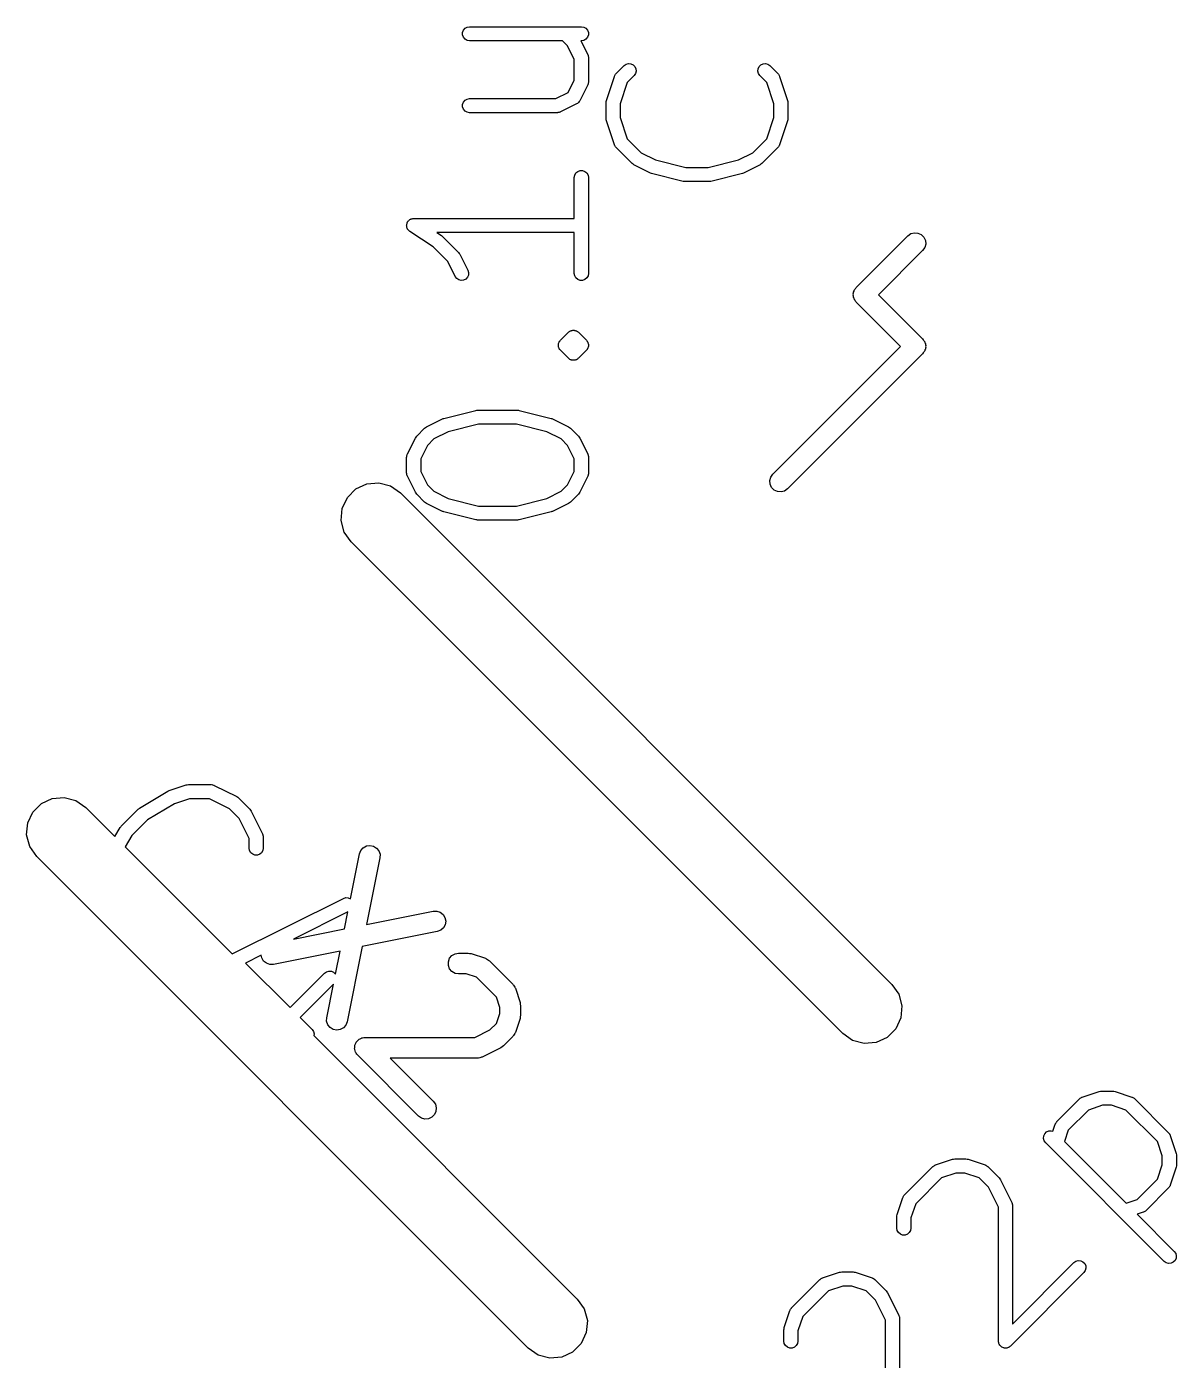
# Model space of a CAD drawing. Extents: x 0 to 76, y -93 to 10.
# Drawn here: x 12.85 to 21.12, y -79.16 to -69.57 of the extents above; entities that cross this region are included whole.
import ezdxf

# ---------------------------------------------------------------- set-up
doc = ezdxf.new("R2010")
doc.units = 0
doc.header["$MEASUREMENT"] = 0
doc.layers.add('BLACK', color=7, linetype='CONTINUOUS')

msp = doc.modelspace()

# ---------------------------------------------------------------- linework, layer by layer
at = {"layer": 'Black'}
for p, q in [((15.9882, -69.6142), (15.9942, -69.5976)), ((15.9882, -69.6319), (15.9882, -69.6142)), ((15.9942, -69.6484), (15.9882, -69.6319)), ((15.9942, -69.5976), (16.0056, -69.5841)), ((16.0056, -69.5841), (16.0208, -69.5753)), ((16.0208, -69.5753), (16.0382, -69.5722)), ((16.0382, -69.5722), (16.8425, -69.5722)), ((16.8425, -69.5722), (16.8599, -69.5753)), ((16.8599, -69.5753), (16.8752, -69.5841)), ((16.8752, -69.5841), (16.8865, -69.5976)), ((16.8865, -69.5976), (16.8926, -69.6142)), ((16.8926, -69.6319), (16.8865, -69.6484)), ((16.8926, -69.6142), (16.8926, -69.6319)), ((16.0056, -69.662), (15.9942, -69.6484)), ((16.0208, -69.6708), (16.0056, -69.662)), ((16.0382, -69.6738), (16.0208, -69.6708)), ((16.7066, -69.6738), (16.0382, -69.6738)), ((16.7433, -69.7106), (16.7066, -69.6738)), ((16.7917, -69.8074), (16.7433, -69.7106)), ((16.8425, -69.6738), (16.8386, -69.6738)), ((16.8386, -69.6738), (16.888, -69.7727)), ((16.8599, -69.6708), (16.8425, -69.6738)), ((16.8752, -69.662), (16.8599, -69.6708)), ((16.8865, -69.6484), (16.8752, -69.662)), ((16.7917, -69.9558), (16.7917, -69.8074)), ((16.888, -69.7727), (16.8888, -69.7755)), ((16.8888, -69.7755), (16.8903, -69.778)), ((16.8903, -69.778), (16.8913, -69.7839)), ((16.8913, -69.7839), (16.893, -69.7896)), ((16.893, -69.7896), (16.8928, -69.7925)), ((16.8928, -69.7925), (16.8933, -69.7954)), ((16.8933, -69.7954), (16.8933, -69.9678)), ((17.0825, -69.9243), (17.0859, -69.9194)), ((17.0859, -69.9194), (17.0887, -69.9142)), ((17.0887, -69.9142), (17.0909, -69.9122)), ((17.0909, -69.9122), (17.0926, -69.9098)), ((17.0926, -69.9098), (17.15, -69.8524)), ((17.15, -69.8524), (17.1645, -69.8423)), ((17.1645, -69.8423), (17.1815, -69.8377)), ((17.1815, -69.8377), (17.1991, -69.8392)), ((17.1991, -69.8392), (17.2151, -69.8467)), ((17.2151, -69.8467), (17.2276, -69.8592)), ((17.232, -69.9098), (17.2219, -69.9242)), ((17.2276, -69.8592), (17.235, -69.8752)), ((17.2366, -69.8927), (17.232, -69.9098)), ((17.235, -69.8752), (17.2366, -69.8927)), ((18.112, -69.8927), (18.1136, -69.8752)), ((18.1166, -69.9098), (18.112, -69.8927)), ((18.1136, -69.8752), (18.121, -69.8592)), ((18.1267, -69.9242), (18.1166, -69.9098)), ((18.121, -69.8592), (18.1335, -69.8467)), ((18.1335, -69.8467), (18.1495, -69.8392)), ((18.1495, -69.8392), (18.1671, -69.8377)), ((18.1671, -69.8377), (18.1841, -69.8423)), ((18.1841, -69.8423), (18.1986, -69.8524)), ((18.1986, -69.8524), (18.256, -69.9098)), ((18.256, -69.9098), (18.2577, -69.9122)), ((18.2577, -69.9122), (18.2599, -69.9142)), ((18.2599, -69.9142), (18.2627, -69.9194)), ((18.2627, -69.9194), (18.2661, -69.9243)), ((16.7472, -70.0448), (16.7917, -69.9558)), ((16.888, -69.9905), (16.8305, -70.1054)), ((16.8888, -69.9877), (16.888, -69.9905)), ((16.8903, -69.9851), (16.8888, -69.9877)), ((16.8913, -69.9793), (16.8903, -69.9851)), ((16.893, -69.9736), (16.8913, -69.9793)), ((16.8933, -69.9678), (16.8928, -69.9706)), ((16.8928, -69.9706), (16.893, -69.9736)), ((17.0229, -70.1021), (17.0803, -69.9297)), ((17.0803, -69.9297), (17.0817, -69.9271)), ((17.0817, -69.9271), (17.0825, -69.9243)), ((17.1729, -69.9732), (17.1218, -70.1264)), ((17.2219, -69.9242), (17.1729, -69.9732)), ((18.1757, -69.9732), (18.1267, -69.9242)), ((18.2267, -70.1264), (18.1757, -69.9732)), ((18.2661, -69.9243), (18.2669, -69.9271)), ((18.2669, -69.9271), (18.2683, -69.9297)), ((18.2683, -69.9297), (18.3257, -70.1021)), ((15.9942, -70.1147), (16.0056, -70.1012)), ((16.0056, -70.1012), (16.0208, -70.0924)), ((16.0208, -70.0924), (16.0382, -70.0893)), ((16.0382, -70.0893), (16.6582, -70.0893)), ((16.6582, -70.0893), (16.7472, -70.0448)), ((16.8261, -70.1114), (16.822, -70.1176)), ((16.8305, -70.1054), (16.8261, -70.1114)), ((17.0202, -70.1181), (17.0217, -70.1101)), ((17.0217, -70.1101), (17.0229, -70.1021)), ((18.3257, -70.1021), (18.3269, -70.1101)), ((18.3269, -70.1101), (18.3283, -70.1181)), ((15.9882, -70.1313), (15.9942, -70.1147)), ((15.9882, -70.1489), (15.9882, -70.1313)), ((15.9942, -70.1655), (15.9882, -70.1489)), ((16.0056, -70.179), (15.9942, -70.1655)), ((16.0208, -70.1879), (16.0056, -70.179)), ((16.0382, -70.1909), (16.0208, -70.1879)), ((16.6702, -70.1909), (16.0382, -70.1909)), ((16.6731, -70.1904), (16.6702, -70.1909)), ((16.676, -70.1906), (16.6731, -70.1904)), ((16.6817, -70.1889), (16.676, -70.1906)), ((16.6876, -70.1879), (16.6817, -70.1889)), ((16.6901, -70.1864), (16.6876, -70.1879)), ((16.6929, -70.1856), (16.6901, -70.1864)), ((16.8078, -70.1281), (16.6929, -70.1856)), ((16.8138, -70.1237), (16.8078, -70.1281)), ((16.82, -70.1196), (16.8138, -70.1237)), ((16.8209, -70.1184), (16.82, -70.1196)), ((16.822, -70.1176), (16.8209, -70.1184)), ((17.0202, -70.233), (17.0202, -70.1181)), ((17.1218, -70.1264), (17.1218, -70.2248)), ((18.2267, -70.2248), (18.2267, -70.1264)), ((18.3283, -70.1181), (18.3283, -70.233)), ((17.0217, -70.241), (17.0202, -70.233)), ((17.0229, -70.2491), (17.0217, -70.241)), ((17.0803, -70.4214), (17.0229, -70.2491)), ((17.1218, -70.2248), (17.1729, -70.3779)), ((18.1757, -70.3779), (18.2267, -70.2248)), ((18.3257, -70.2491), (18.2683, -70.4214)), ((18.3269, -70.241), (18.3257, -70.2491)), ((18.3283, -70.233), (18.3269, -70.241)), ((17.1729, -70.3779), (17.2735, -70.4785)), ((18.0751, -70.4785), (18.1757, -70.3779)), ((17.0817, -70.424), (17.0803, -70.4214)), ((17.0825, -70.4268), (17.0817, -70.424)), ((17.0859, -70.4317), (17.0825, -70.4268)), ((17.0887, -70.437), (17.0859, -70.4317)), ((17.0909, -70.4389), (17.0887, -70.437)), ((17.0926, -70.4413), (17.0909, -70.4389)), ((17.2075, -70.5562), (17.0926, -70.4413)), ((17.2735, -70.4785), (17.376, -70.5298)), ((17.9726, -70.5298), (18.0751, -70.4785)), ((18.256, -70.4413), (18.1411, -70.5562)), ((18.2577, -70.4389), (18.256, -70.4413)), ((18.2599, -70.437), (18.2577, -70.4389)), ((18.2627, -70.4317), (18.2599, -70.437)), ((18.2661, -70.4269), (18.2627, -70.4317)), ((18.2669, -70.424), (18.2661, -70.4269)), ((18.2683, -70.4214), (18.2669, -70.424)), ((17.2142, -70.5609), (17.2075, -70.5562)), ((17.2207, -70.5657), (17.2142, -70.5609)), ((17.3356, -70.6232), (17.2207, -70.5657)), ((17.376, -70.5298), (17.5944, -70.5844)), ((17.5944, -70.5844), (17.7542, -70.5844)), ((17.7542, -70.5844), (17.9726, -70.5298)), ((18.1279, -70.5657), (18.013, -70.6232)), ((18.1345, -70.5609), (18.1279, -70.5657)), ((18.1411, -70.5562), (18.1345, -70.5609)), ((16.7917, -70.6572), (16.7948, -70.6398)), ((16.7917, -70.9511), (16.7917, -70.6572)), ((16.7948, -70.6398), (16.8036, -70.6245)), ((16.8036, -70.6245), (16.8171, -70.6132)), ((16.8171, -70.6132), (16.8337, -70.6072)), ((16.8337, -70.6072), (16.8514, -70.6072)), ((16.8514, -70.6072), (16.8679, -70.6132)), ((16.8679, -70.6132), (16.8815, -70.6245)), ((16.8815, -70.6245), (16.8903, -70.6398)), ((16.8903, -70.6398), (16.8933, -70.6572)), ((16.8933, -70.6572), (16.8933, -71.3466)), ((17.3409, -70.6248), (17.3356, -70.6232)), ((17.346, -70.627), (17.3409, -70.6248)), ((17.5758, -70.6845), (17.346, -70.627)), ((17.582, -70.6849), (17.5758, -70.6845)), ((17.5881, -70.686), (17.582, -70.6849)), ((17.7605, -70.686), (17.5881, -70.686)), ((17.7666, -70.6849), (17.7605, -70.686)), ((17.7728, -70.6845), (17.7666, -70.6849)), ((18.0026, -70.627), (17.7728, -70.6845)), ((18.0077, -70.6248), (18.0026, -70.627)), ((18.013, -70.6232), (18.0077, -70.6248)), ((15.5921, -70.9765), (15.596, -70.9719)), ((15.596, -70.9719), (15.5993, -70.9668)), ((15.5993, -70.9668), (15.6016, -70.9651)), ((15.6016, -70.9651), (15.6034, -70.963)), ((15.6034, -70.963), (15.6086, -70.96)), ((15.6086, -70.96), (15.6135, -70.9564)), ((15.6135, -70.9564), (15.6162, -70.9556)), ((15.6162, -70.9556), (15.6187, -70.9542)), ((15.6187, -70.9542), (15.6246, -70.9531)), ((15.6246, -70.9531), (15.6305, -70.9514)), ((15.6305, -70.9514), (15.6333, -70.9516)), ((15.6333, -70.9516), (15.636, -70.9511)), ((15.636, -70.9511), (16.7917, -70.9511)), ((15.5854, -70.9986), (15.586, -70.9959)), ((15.586, -71.0047), (15.5854, -70.9986)), ((15.586, -70.9931), (15.5881, -70.9874)), ((15.586, -70.9959), (15.586, -70.9931)), ((15.586, -71.0107), (15.586, -71.0047)), ((15.587, -71.0134), (15.586, -71.0107)), ((15.5873, -71.0162), (15.587, -71.0134)), ((15.59, -71.0216), (15.5873, -71.0162)), ((15.5881, -70.9874), (15.5895, -70.9815)), ((15.5895, -70.9815), (15.5911, -70.9791)), ((15.5921, -71.0273), (15.59, -71.0216)), ((15.5911, -70.9791), (15.5921, -70.9765)), ((15.5939, -71.0295), (15.5921, -71.0273)), ((15.5951, -71.032), (15.5939, -71.0295)), ((15.5995, -71.0362), (15.5951, -71.032)), ((15.6034, -71.0408), (15.5995, -71.0362)), ((15.6058, -71.0422), (15.6034, -71.0408)), ((15.6079, -71.0442), (15.6058, -71.0422)), ((15.776, -71.1563), (15.6079, -71.0442)), ((16.7917, -71.0527), (15.8038, -71.0527)), ((15.8038, -71.0527), (15.8366, -71.0745)), ((16.7917, -71.3466), (16.7917, -71.0527)), ((19.1917, -71.0757), (19.213, -71.0608)), ((19.213, -71.0608), (19.2382, -71.0541)), ((19.2382, -71.0541), (19.2641, -71.0563)), ((19.2641, -71.0563), (19.2877, -71.0673)), ((19.2877, -71.0673), (19.3061, -71.0858)), ((15.8816, -71.2618), (15.776, -71.1563)), ((15.8366, -71.0745), (15.8402, -71.078)), ((15.8402, -71.078), (15.8443, -71.0809)), ((15.8443, -71.0809), (15.9592, -71.1958)), ((18.8204, -71.447), (19.1917, -71.0757)), ((19.3127, -71.1605), (19.2977, -71.1818)), ((19.3061, -71.0858), (19.3172, -71.1094)), ((19.3194, -71.1353), (19.3127, -71.1605)), ((19.3172, -71.1094), (19.3194, -71.1353)), ((15.9353, -71.3693), (15.8816, -71.2618)), ((15.9592, -71.1958), (15.9639, -71.2025)), ((15.9639, -71.2025), (15.9687, -71.209)), ((15.9687, -71.209), (16.0262, -71.3239)), ((19.2977, -71.1818), (18.9795, -71.5)), ((16.0302, -71.3584), (16.0232, -71.3746)), ((16.0262, -71.3239), (16.0312, -71.3408)), ((16.0312, -71.3408), (16.0302, -71.3584)), ((16.7948, -71.364), (16.7917, -71.3466)), ((16.8933, -71.3466), (16.8903, -71.364)), ((15.9458, -71.3835), (15.9353, -71.3693)), ((15.9606, -71.3932), (15.9458, -71.3835)), ((15.9777, -71.3973), (15.9606, -71.3932)), ((15.9952, -71.3953), (15.9777, -71.3973)), ((16.011, -71.3874), (15.9952, -71.3953)), ((16.0232, -71.3746), (16.011, -71.3874)), ((16.8036, -71.3793), (16.7948, -71.364)), ((16.8171, -71.3906), (16.8036, -71.3793)), ((16.8337, -71.3966), (16.8171, -71.3906)), ((16.8514, -71.3966), (16.8337, -71.3966)), ((16.8679, -71.3906), (16.8514, -71.3966)), ((16.8815, -71.3793), (16.8679, -71.3906)), ((16.8903, -71.364), (16.8815, -71.3793)), ((18.812, -71.457), (18.8167, -71.4523)), ((18.8167, -71.4523), (18.8204, -71.447)), ((18.7988, -71.4935), (18.8005, -71.4871)), ((18.7993, -71.5), (18.7988, -71.4935)), ((18.7988, -71.5065), (18.7993, -71.5)), ((18.8005, -71.5129), (18.7988, -71.5065)), ((18.8005, -71.4871), (18.801, -71.4806)), ((18.801, -71.5194), (18.8005, -71.5129)), ((18.801, -71.4806), (18.8038, -71.4746)), ((18.8038, -71.5254), (18.801, -71.5194)), ((18.8038, -71.4746), (18.8055, -71.4683)), ((18.8055, -71.5317), (18.8038, -71.5254)), ((18.8055, -71.4683), (18.8093, -71.4629)), ((18.8093, -71.5371), (18.8055, -71.5317)), ((18.8093, -71.4629), (18.812, -71.457)), ((18.812, -71.543), (18.8093, -71.5371)), ((18.8167, -71.5477), (18.812, -71.543)), ((18.8204, -71.553), (18.8167, -71.5477)), ((18.9795, -71.5), (19.2977, -71.8182)), ((19.1386, -71.8712), (18.8204, -71.553)), ((16.6836, -71.8383), (16.6851, -71.8366)), ((16.6851, -71.8366), (16.686, -71.8346)), ((16.686, -71.8346), (16.6892, -71.8314)), ((16.6892, -71.8314), (16.6917, -71.8278)), ((16.6917, -71.8278), (16.7492, -71.7703)), ((16.7492, -71.7703), (16.7528, -71.7678)), ((16.7528, -71.7678), (16.756, -71.7646)), ((16.756, -71.7646), (16.76, -71.7627)), ((16.76, -71.7627), (16.7636, -71.7602)), ((16.7636, -71.7602), (16.7679, -71.759)), ((16.7679, -71.759), (16.7719, -71.7572)), ((16.7719, -71.7572), (16.7764, -71.7568)), ((16.7764, -71.7568), (16.7807, -71.7556)), ((16.7807, -71.7556), (16.7851, -71.756)), ((16.7851, -71.756), (16.7895, -71.7556)), ((16.7895, -71.7556), (16.7938, -71.7568)), ((16.7938, -71.7568), (16.7982, -71.7572)), ((16.7982, -71.7572), (16.8023, -71.759)), ((16.8023, -71.759), (16.8066, -71.7602)), ((16.8066, -71.7602), (16.8102, -71.7627)), ((16.8102, -71.7627), (16.8142, -71.7646)), ((16.8142, -71.7646), (16.8174, -71.7678)), ((16.8174, -71.7678), (16.821, -71.7703)), ((16.821, -71.7703), (16.8785, -71.8278)), ((16.8785, -71.8278), (16.881, -71.8314)), ((16.881, -71.8314), (16.8842, -71.8346)), ((16.8842, -71.8346), (16.8851, -71.8366)), ((16.8851, -71.8366), (16.8865, -71.8383)), ((19.2977, -71.8182), (19.3015, -71.8236)), ((19.3015, -71.8236), (19.3061, -71.8282)), ((19.3061, -71.8282), (19.3089, -71.8342)), ((19.3089, -71.8342), (19.3127, -71.8395)), ((16.677, -71.8593), (16.6776, -71.8571)), ((16.6774, -71.8637), (16.677, -71.8593)), ((16.677, -71.8681), (16.6774, -71.8637)), ((16.6776, -71.8703), (16.677, -71.8681)), ((16.6776, -71.8549), (16.6784, -71.8528)), ((16.6776, -71.8571), (16.6776, -71.8549)), ((16.6776, -71.8725), (16.6776, -71.8703)), ((16.6784, -71.8746), (16.6776, -71.8725)), ((16.6784, -71.8528), (16.6786, -71.8505)), ((16.6786, -71.8768), (16.6784, -71.8746)), ((16.6786, -71.8505), (16.6805, -71.8465)), ((16.6805, -71.8809), (16.6786, -71.8768)), ((16.6805, -71.8465), (16.6816, -71.8422)), ((16.6816, -71.8852), (16.6805, -71.8809)), ((16.6816, -71.8422), (16.6829, -71.8404)), ((16.6829, -71.887), (16.6816, -71.8852)), ((16.6829, -71.8404), (16.6836, -71.8383)), ((16.6836, -71.8891), (16.6829, -71.887)), ((16.6851, -71.8908), (16.6836, -71.8891)), ((16.686, -71.8928), (16.6851, -71.8908)), ((16.6892, -71.896), (16.686, -71.8928)), ((16.6917, -71.8996), (16.6892, -71.896)), ((16.7492, -71.9571), (16.6917, -71.8996)), ((16.8785, -71.8996), (16.821, -71.9571)), ((16.881, -71.896), (16.8785, -71.8996)), ((16.8842, -71.8928), (16.881, -71.896)), ((16.8851, -71.8908), (16.8842, -71.8928)), ((16.8865, -71.8891), (16.8851, -71.8908)), ((16.8865, -71.8383), (16.8873, -71.8404)), ((16.8873, -71.887), (16.8865, -71.8891)), ((16.8873, -71.8404), (16.8886, -71.8422)), ((16.8886, -71.8852), (16.8873, -71.887)), ((16.8886, -71.8422), (16.8897, -71.8465)), ((16.8897, -71.8809), (16.8886, -71.8852)), ((16.8897, -71.8465), (16.8916, -71.8505)), ((16.8916, -71.8768), (16.8897, -71.8809)), ((16.8916, -71.8505), (16.8918, -71.8528)), ((16.8918, -71.8746), (16.8916, -71.8768)), ((16.8918, -71.8528), (16.8926, -71.8549)), ((16.8926, -71.8725), (16.8918, -71.8746)), ((16.8926, -71.8549), (16.8926, -71.8571)), ((16.8926, -71.8571), (16.8932, -71.8593)), ((16.8932, -71.8681), (16.8926, -71.8703)), ((16.8926, -71.8703), (16.8926, -71.8725)), ((16.8932, -71.8593), (16.8928, -71.8637)), ((16.8928, -71.8637), (16.8932, -71.8681)), ((18.2194, -72.7905), (19.1386, -71.8712)), ((19.2977, -71.9243), (18.3255, -72.8965)), ((19.3015, -71.9189), (19.2977, -71.9243)), ((19.3061, -71.9142), (19.3015, -71.9189)), ((19.3089, -71.9083), (19.3061, -71.9142)), ((19.3127, -71.9029), (19.3089, -71.9083)), ((19.3127, -71.8395), (19.3144, -71.8459)), ((19.3144, -71.8966), (19.3127, -71.9029)), ((19.3144, -71.8459), (19.3172, -71.8518)), ((19.3172, -71.8906), (19.3144, -71.8966)), ((19.3172, -71.8518), (19.3177, -71.8584)), ((19.3177, -71.8841), (19.3172, -71.8906)), ((19.3177, -71.8584), (19.3194, -71.8647)), ((19.3194, -71.8778), (19.3177, -71.8841)), ((19.3194, -71.8647), (19.3188, -71.8712)), ((19.3188, -71.8712), (19.3194, -71.8778)), ((16.7528, -71.9596), (16.7492, -71.9571)), ((16.756, -71.9628), (16.7528, -71.9596)), ((16.76, -71.9646), (16.756, -71.9628)), ((16.7636, -71.9672), (16.76, -71.9646)), ((16.7679, -71.9683), (16.7636, -71.9672)), ((16.7719, -71.9702), (16.7679, -71.9683)), ((16.7764, -71.9706), (16.7719, -71.9702)), ((16.7807, -71.9717), (16.7764, -71.9706)), ((16.7851, -71.9714), (16.7807, -71.9717)), ((16.7895, -71.9717), (16.7851, -71.9714)), ((16.7938, -71.9706), (16.7895, -71.9717)), ((16.7982, -71.9702), (16.7938, -71.9706)), ((16.8023, -71.9683), (16.7982, -71.9702)), ((16.8066, -71.9672), (16.8023, -71.9683)), ((16.8102, -71.9646), (16.8066, -71.9672)), ((16.8142, -71.9628), (16.8102, -71.9646)), ((16.8174, -71.9596), (16.8142, -71.9628)), ((16.821, -71.9571), (16.8174, -71.9596)), ((15.7282, -72.4502), (15.8431, -72.3928)), ((15.8431, -72.3928), (15.8485, -72.3912)), ((15.8485, -72.3912), (15.8535, -72.3889)), ((15.8535, -72.3889), (16.0833, -72.3315)), ((16.0833, -72.3315), (16.0895, -72.331)), ((16.0895, -72.331), (16.0957, -72.33)), ((16.0957, -72.33), (16.3829, -72.33)), ((16.3829, -72.33), (16.3891, -72.331)), ((16.3891, -72.331), (16.3953, -72.3315)), ((16.3953, -72.3315), (16.6251, -72.3889)), ((16.6251, -72.3889), (16.6301, -72.3912)), ((16.6301, -72.3912), (16.6355, -72.3928)), ((16.6355, -72.3928), (16.7504, -72.4502)), ((15.6576, -72.5172), (15.715, -72.4597)), ((15.715, -72.4597), (15.7217, -72.4551)), ((15.7217, -72.4551), (15.7282, -72.4502)), ((15.8836, -72.4861), (15.781, -72.5374)), ((16.1019, -72.4316), (15.8836, -72.4861)), ((16.3767, -72.4316), (16.1019, -72.4316)), ((16.595, -72.4861), (16.3767, -72.4316)), ((16.6976, -72.5374), (16.595, -72.4861)), ((16.7504, -72.4502), (16.7569, -72.4551)), ((16.7569, -72.4551), (16.7636, -72.4597)), ((16.7636, -72.4597), (16.821, -72.5172)), ((15.5906, -72.6453), (15.6481, -72.5304)), ((15.6481, -72.5304), (15.6529, -72.5239)), ((15.6529, -72.5239), (15.6576, -72.5172)), ((15.7353, -72.5832), (15.6868, -72.68)), ((15.781, -72.5374), (15.7353, -72.5832)), ((16.7433, -72.5832), (16.6976, -72.5374)), ((16.7917, -72.68), (16.7433, -72.5832)), ((16.821, -72.5172), (16.8257, -72.5239)), ((16.8257, -72.5239), (16.8305, -72.5304)), ((16.8305, -72.5304), (16.888, -72.6453)), ((15.5852, -72.668), (15.5858, -72.6651)), ((15.5852, -72.7829), (15.5852, -72.668)), ((15.5856, -72.6622), (15.5873, -72.6565)), ((15.5858, -72.6651), (15.5856, -72.6622)), ((15.5873, -72.6565), (15.5883, -72.6506)), ((15.5883, -72.6506), (15.5898, -72.6481)), ((15.5898, -72.6481), (15.5906, -72.6453)), ((15.6868, -72.68), (15.6868, -72.7709)), ((16.7917, -72.7709), (16.7917, -72.68)), ((16.888, -72.6453), (16.8888, -72.6481)), ((16.8888, -72.6481), (16.8903, -72.6506)), ((16.8903, -72.6506), (16.8913, -72.6565)), ((16.8913, -72.6565), (16.893, -72.6622)), ((16.893, -72.6622), (16.8928, -72.6651)), ((16.8928, -72.6651), (16.8933, -72.668)), ((16.8933, -72.668), (16.8933, -72.7829)), ((15.5858, -72.7858), (15.5852, -72.7829)), ((15.5856, -72.7887), (15.5858, -72.7858)), ((15.5873, -72.7944), (15.5856, -72.7887)), ((15.5883, -72.8003), (15.5873, -72.7944)), ((15.6868, -72.7709), (15.7352, -72.8677)), ((16.7433, -72.8677), (16.7917, -72.7709)), ((16.8913, -72.7944), (16.8903, -72.8003)), ((16.893, -72.7887), (16.8913, -72.7944)), ((16.8933, -72.7829), (16.8928, -72.7858)), ((16.8928, -72.7858), (16.893, -72.7887)), ((18.2045, -72.8118), (18.2194, -72.7905)), ((15.2202, -72.8961), (15.2989, -72.8594)), ((15.2989, -72.8594), (15.3854, -72.8518)), ((15.3854, -72.8518), (15.4693, -72.8743)), ((15.4693, -72.8743), (15.5404, -72.9241)), ((15.5898, -72.8028), (15.5883, -72.8003)), ((15.5906, -72.8056), (15.5898, -72.8028)), ((15.6481, -72.9206), (15.5906, -72.8056)), ((15.7352, -72.8677), (15.781, -72.9135)), ((16.6976, -72.9135), (16.7433, -72.8677)), ((16.888, -72.8056), (16.8305, -72.9206)), ((16.8888, -72.8028), (16.888, -72.8056)), ((16.8903, -72.8003), (16.8888, -72.8028)), ((18.1977, -72.837), (18.2045, -72.8118)), ((18.2, -72.8629), (18.1977, -72.837)), ((18.211, -72.8865), (18.2, -72.8629)), ((18.2294, -72.9049), (18.211, -72.8865)), ((15.1221, -73.0362), (15.1588, -72.9575)), ((15.1588, -72.9575), (15.2202, -72.8961)), ((15.5404, -72.9241), (19.0759, -76.4596)), ((15.6529, -72.9271), (15.6481, -72.9206)), ((15.6576, -72.9338), (15.6529, -72.9271)), ((15.715, -72.9912), (15.6576, -72.9338)), ((15.781, -72.9135), (15.8836, -72.9648)), ((15.8836, -72.9648), (16.1019, -73.0194)), ((16.3767, -73.0194), (16.595, -72.9648)), ((16.595, -72.9648), (16.6976, -72.9135)), ((16.821, -72.9338), (16.7636, -72.9912)), ((16.8257, -72.9271), (16.821, -72.9338)), ((16.8305, -72.9206), (16.8257, -72.9271)), ((18.253, -72.9159), (18.2294, -72.9049)), ((18.279, -72.9182), (18.253, -72.9159)), ((18.3041, -72.9115), (18.279, -72.9182)), ((18.3255, -72.8965), (18.3041, -72.9115)), ((15.1146, -73.1227), (15.1221, -73.0362)), ((15.7217, -72.9959), (15.715, -72.9912)), ((15.7282, -73.0007), (15.7217, -72.9959)), ((15.8431, -73.0582), (15.7282, -73.0007)), ((15.8485, -73.0598), (15.8431, -73.0582)), ((15.8535, -73.062), (15.8485, -73.0598)), ((16.0833, -73.1195), (15.8535, -73.062)), ((16.1019, -73.0194), (16.3767, -73.0194)), ((16.6251, -73.062), (16.3953, -73.1195)), ((16.6301, -73.0598), (16.6251, -73.062)), ((16.6355, -73.0582), (16.6301, -73.0598)), ((16.7504, -73.0007), (16.6355, -73.0582)), ((16.7569, -72.9959), (16.7504, -73.0007)), ((16.7636, -72.9912), (16.7569, -72.9959)), ((15.137, -73.2065), (15.1146, -73.1227)), ((16.0895, -73.1199), (16.0833, -73.1195)), ((16.0957, -73.121), (16.0895, -73.1199)), ((16.3829, -73.121), (16.0957, -73.121)), ((16.3891, -73.1199), (16.3829, -73.121)), ((16.3953, -73.1195), (16.3891, -73.1199)), ((15.1868, -73.2776), (15.137, -73.2065)), ((18.7224, -76.8132), (15.1868, -73.2776)), ((13.6645, -75.1928), (13.8676, -75.0709)), ((13.8676, -75.0709), (13.8728, -75.0689)), ((13.8728, -75.0689), (13.8777, -75.0663)), ((13.8777, -75.0663), (13.9996, -75.0257)), ((13.9996, -75.0257), (14.0076, -75.0245)), ((14.0076, -75.0245), (14.0156, -75.023)), ((14.0156, -75.023), (14.1781, -75.023)), ((14.1781, -75.023), (14.181, -75.0236)), ((14.181, -75.0236), (14.1839, -75.0234)), ((14.1839, -75.0234), (14.1896, -75.0251)), ((14.1896, -75.0251), (14.1955, -75.0261)), ((14.1955, -75.0261), (14.198, -75.0276)), ((14.198, -75.0276), (14.2008, -75.0284)), ((14.2008, -75.0284), (14.3633, -75.1097)), ((12.8961, -75.2202), (12.9575, -75.1588)), ((12.9575, -75.1588), (13.0362, -75.1221)), ((13.0362, -75.1221), (13.1227, -75.1146)), ((13.1227, -75.1146), (13.2065, -75.137)), ((13.2065, -75.137), (13.2776, -75.1868)), ((13.2776, -75.1868), (13.4868, -75.396)), ((13.6598, -75.1969), (13.6645, -75.1928)), ((13.9151, -75.1609), (13.7221, -75.2767)), ((14.0239, -75.1246), (13.9151, -75.1609)), ((14.1661, -75.1246), (14.0239, -75.1246)), ((14.3105, -75.1968), (14.1661, -75.1246)), ((14.3633, -75.1097), (14.3699, -75.1145)), ((14.3699, -75.1145), (14.3765, -75.1192)), ((14.3765, -75.1192), (14.4578, -75.2004)), ((12.8594, -75.2989), (12.8961, -75.2202)), ((13.5328, -75.3223), (13.6547, -75.2004)), ((13.7221, -75.2767), (13.6091, -75.3897)), ((13.6547, -75.2004), (13.6598, -75.1969)), ((14.3801, -75.2664), (14.3105, -75.1968)), ((14.4523, -75.4108), (14.3801, -75.2664)), ((14.4578, -75.2004), (14.4625, -75.2071)), ((14.4625, -75.2071), (14.4673, -75.2136)), ((14.4673, -75.2136), (14.5486, -75.3761)), ((12.8518, -75.3854), (12.8594, -75.2989)), ((12.8743, -75.4693), (12.8518, -75.3854)), ((13.4868, -75.396), (13.5252, -75.3321)), ((13.5252, -75.3321), (13.5293, -75.3274)), ((13.5293, -75.3274), (13.5328, -75.3223)), ((14.5486, -75.3761), (14.5494, -75.3789)), ((14.5494, -75.3789), (14.5509, -75.3815)), ((14.5509, -75.3815), (14.5519, -75.3873)), ((12.9241, -75.5404), (12.8743, -75.4693)), ((13.6091, -75.3897), (13.5609, -75.4701)), ((13.5609, -75.4701), (14.3313, -76.2405)), ((14.4523, -75.4801), (14.4523, -75.4108)), ((14.4554, -75.4975), (14.4523, -75.4801)), ((14.5539, -75.4801), (14.5509, -75.4975)), ((14.5519, -75.3873), (14.5536, -75.393)), ((14.5536, -75.393), (14.5534, -75.396)), ((14.5534, -75.396), (14.5539, -75.3988)), ((14.5539, -75.3988), (14.5539, -75.4801)), ((15.2558, -75.4964), (15.2729, -75.4768)), ((15.2729, -75.4768), (15.2958, -75.4643)), ((15.2958, -75.4643), (15.3215, -75.4603)), ((15.3215, -75.4603), (15.3471, -75.4655)), ((15.3471, -75.4655), (15.3693, -75.479)), ((15.3693, -75.479), (15.3856, -75.4993)), ((16.4596, -79.0759), (12.9241, -75.5404)), ((14.4642, -75.5128), (14.4554, -75.4975)), ((14.4777, -75.5241), (14.4642, -75.5128)), ((14.4943, -75.5301), (14.4777, -75.5241)), ((14.5119, -75.5301), (14.4943, -75.5301)), ((14.5285, -75.5241), (14.5119, -75.5301)), ((14.542, -75.5128), (14.5285, -75.5241)), ((14.5509, -75.4975), (14.542, -75.5128)), ((15.1815, -75.8444), (15.2463, -75.5206)), ((15.2463, -75.5206), (15.2558, -75.4964)), ((15.3934, -75.55), (15.2976, -76.029)), ((15.3856, -75.4993), (15.394, -75.524)), ((15.394, -75.524), (15.3934, -75.55)), ((14.3313, -76.2405), (15.1304, -75.8409)), ((15.1304, -75.8409), (15.1473, -75.8359)), ((15.1473, -75.8359), (15.1649, -75.8369)), ((15.1649, -75.8369), (15.1811, -75.844)), ((15.1811, -75.844), (15.1815, -75.8444)), ((15.1627, -75.9383), (14.7707, -76.1344)), ((15.1382, -76.0608), (15.1627, -75.9383)), ((15.2976, -76.029), (15.7765, -75.9332)), ((15.7765, -75.9332), (15.8026, -75.9326)), ((15.8026, -75.9326), (15.8272, -75.9409)), ((15.8272, -75.9409), (15.8476, -75.9572)), ((15.8476, -75.9572), (15.8611, -75.9795)), ((15.8498, -76.0536), (15.8302, -76.0708)), ((15.8623, -76.0308), (15.8498, -76.0536)), ((15.8611, -75.9795), (15.8662, -76.005)), ((15.8662, -76.005), (15.8623, -76.0308)), ((14.7707, -76.1344), (15.1382, -76.0608)), ((15.8059, -76.0803), (15.2657, -76.1883)), ((15.8302, -76.0708), (15.8059, -76.0803)), ((15.1064, -76.2202), (14.6274, -76.316)), ((15.0732, -76.3861), (15.1064, -76.2202)), ((15.2657, -76.1883), (15.1577, -76.7286)), ((15.9114, -76.2523), (15.9339, -76.2393)), ((15.9339, -76.2393), (15.9596, -76.2348)), ((15.9596, -76.2348), (16.0269, -76.2348)), ((16.0269, -76.2348), (16.0388, -76.2369)), ((16.0388, -76.2369), (16.0507, -76.2386)), ((16.0507, -76.2386), (16.1517, -76.2723)), ((14.539, -76.2502), (14.4264, -76.3065)), ((14.4264, -76.3065), (14.7469, -76.627)), ((14.5429, -76.2697), (14.539, -76.2502)), ((14.5564, -76.2919), (14.5429, -76.2697)), ((14.5767, -76.3082), (14.5564, -76.2919)), ((14.6014, -76.3166), (14.5767, -76.3082)), ((14.6274, -76.316), (14.6014, -76.3166)), ((15.8857, -76.2968), (15.8946, -76.2723)), ((15.8857, -76.3228), (15.8857, -76.2968)), ((15.8946, -76.3473), (15.8857, -76.3228)), ((15.8946, -76.2723), (15.9114, -76.2523)), ((16.1517, -76.2723), (16.1555, -76.2744)), ((16.1555, -76.2744), (16.1596, -76.2755)), ((16.1596, -76.2755), (16.1668, -76.2805)), ((16.1668, -76.2805), (16.1746, -76.2847)), ((16.1746, -76.2847), (16.1774, -76.2879)), ((16.1774, -76.2879), (16.181, -76.2904)), ((16.181, -76.2904), (16.3493, -76.4588)), ((14.7469, -76.627), (14.9953, -76.3786)), ((14.9953, -76.3786), (15.0098, -76.3684)), ((15.0098, -76.3684), (15.0268, -76.3639)), ((15.0268, -76.3639), (15.0444, -76.3654)), ((15.0444, -76.3654), (15.0604, -76.3729)), ((15.0604, -76.3729), (15.0729, -76.3853)), ((15.0729, -76.3853), (15.0732, -76.3861)), ((15.9114, -76.3672), (15.8946, -76.3473)), ((15.9339, -76.3803), (15.9114, -76.3672)), ((15.9596, -76.3848), (15.9339, -76.3803)), ((16.0148, -76.3848), (15.9596, -76.3848)), ((16.0874, -76.409), (16.0148, -76.3848)), ((16.2308, -76.5523), (16.0874, -76.409)), ((15.0586, -76.4589), (14.8187, -76.6988)), ((15.0106, -76.6991), (15.0586, -76.4589)), ((16.3493, -76.4588), (16.3518, -76.4623)), ((16.3518, -76.4623), (16.3551, -76.4652)), ((16.3551, -76.4652), (16.3592, -76.4729)), ((16.3592, -76.4729), (16.3643, -76.4801)), ((16.3643, -76.4801), (16.3654, -76.4843)), ((16.3654, -76.4843), (16.3675, -76.4881)), ((16.3675, -76.4881), (16.4011, -76.5891)), ((19.0759, -76.4596), (19.1257, -76.5307)), ((19.1257, -76.5307), (19.1482, -76.6146)), ((16.255, -76.625), (16.2308, -76.5523)), ((16.255, -76.668), (16.255, -76.625)), ((16.4011, -76.5891), (16.4029, -76.601)), ((16.4029, -76.601), (16.405, -76.6128)), ((16.405, -76.6128), (16.405, -76.6802)), ((19.1482, -76.6146), (19.1406, -76.7011)), ((14.8187, -76.6988), (14.9047, -76.7848)), ((15.01, -76.7252), (15.0106, -76.6991)), ((15.0183, -76.7498), (15.01, -76.7252)), ((15.1577, -76.7286), (15.1482, -76.7528)), ((16.2308, -76.7407), (16.255, -76.668)), ((16.4011, -76.7039), (16.3675, -76.8049)), ((16.4029, -76.692), (16.4011, -76.7039)), ((16.405, -76.6802), (16.4029, -76.692)), ((19.1406, -76.7011), (19.1039, -76.7798)), ((14.9047, -76.7848), (14.9148, -76.7993)), ((14.9148, -76.7993), (14.9194, -76.8163)), ((14.9194, -76.8163), (14.9184, -76.8276)), ((15.0346, -76.7702), (15.0183, -76.7498)), ((15.0569, -76.7837), (15.0346, -76.7702)), ((15.0824, -76.7888), (15.0569, -76.7837)), ((15.1082, -76.7849), (15.0824, -76.7888)), ((15.131, -76.7724), (15.1082, -76.7849)), ((15.1482, -76.7528), (15.131, -76.7724)), ((16.0766, -76.8409), (16.1845, -76.7869)), ((16.1845, -76.7869), (16.2308, -76.7407)), ((16.3592, -76.8201), (16.3551, -76.8278)), ((16.3643, -76.8129), (16.3592, -76.8201)), ((16.3654, -76.8087), (16.3643, -76.8129)), ((16.3675, -76.8049), (16.3654, -76.8087)), ((18.7935, -76.863), (18.7224, -76.8132)), ((19.1039, -76.7798), (19.0425, -76.8412)), ((14.9184, -76.8276), (16.8132, -78.7224)), ((15.2114, -76.9224), (15.2123, -76.9127)), ((15.2123, -76.9028), (15.2134, -76.8997)), ((15.2123, -76.9127), (15.2123, -76.9028)), ((15.2134, -76.8997), (15.2137, -76.8965)), ((15.2137, -76.8965), (15.2179, -76.8876)), ((15.2179, -76.8876), (15.2212, -76.8784)), ((15.2212, -76.8784), (15.2233, -76.8758)), ((15.2233, -76.8758), (15.2247, -76.8729)), ((15.2247, -76.8729), (15.2317, -76.8659)), ((15.2317, -76.8659), (15.2379, -76.8584)), ((15.2379, -76.8584), (15.2408, -76.8568)), ((15.2408, -76.8568), (15.2431, -76.8544)), ((15.2431, -76.8544), (15.252, -76.8503)), ((15.252, -76.8503), (15.2605, -76.8454)), ((15.2605, -76.8454), (15.2638, -76.8448)), ((15.2638, -76.8448), (15.2667, -76.8434)), ((15.2667, -76.8434), (15.2765, -76.8426)), ((15.2765, -76.8426), (15.2862, -76.8409)), ((15.2862, -76.8409), (16.0766, -76.8409)), ((16.2625, -76.9156), (16.1278, -76.983)), ((16.2722, -76.9085), (16.2625, -76.9156)), ((16.282, -76.9016), (16.2722, -76.9085)), ((16.3493, -76.8342), (16.282, -76.9016)), ((16.3518, -76.8307), (16.3493, -76.8342)), ((16.3551, -76.8278), (16.3518, -76.8307)), ((18.8773, -76.8854), (18.7935, -76.863)), ((18.9638, -76.8779), (18.8773, -76.8854)), ((19.0425, -76.8412), (18.9638, -76.8779)), ((15.2123, -76.9256), (15.2114, -76.9224)), ((15.2123, -76.9289), (15.2123, -76.9256)), ((15.2157, -76.9381), (15.2123, -76.9289)), ((15.2182, -76.9476), (15.2157, -76.9381)), ((15.2201, -76.9503), (15.2182, -76.9476)), ((15.2212, -76.9534), (15.2201, -76.9503)), ((15.2275, -76.9609), (15.2212, -76.9534)), ((15.2331, -76.9689), (15.2275, -76.9609)), ((15.6709, -77.4066), (15.2331, -76.9689)), ((16.0943, -76.9909), (15.4672, -76.9909)), ((15.4672, -76.9909), (15.7769, -77.3006)), ((16.0985, -76.9901), (16.0943, -76.9909)), ((16.1029, -76.9904), (16.0985, -76.9901)), ((16.1113, -76.9879), (16.1029, -76.9904)), ((16.1199, -76.9863), (16.1113, -76.9879)), ((16.1237, -76.9842), (16.1199, -76.9863)), ((16.1278, -76.983), (16.1237, -76.9842)), ((15.7769, -77.3006), (15.7919, -77.3219)), ((20.2641, -77.4453), (20.4266, -77.2828)), ((20.4266, -77.2828), (20.429, -77.2811)), ((20.429, -77.2811), (20.4309, -77.279)), ((20.4309, -77.279), (20.4362, -77.2761)), ((20.4362, -77.2761), (20.441, -77.2727)), ((20.441, -77.2727), (20.4439, -77.272)), ((20.4439, -77.272), (20.4464, -77.2706)), ((20.4464, -77.2706), (20.5683, -77.2299)), ((20.5683, -77.2299), (20.5764, -77.2287)), ((20.5764, -77.2287), (20.5844, -77.2273)), ((20.5844, -77.2273), (20.6656, -77.2273)), ((20.6656, -77.2273), (20.6736, -77.2287)), ((20.6736, -77.2287), (20.6817, -77.2299)), ((20.6817, -77.2299), (20.8036, -77.2706)), ((20.8036, -77.2706), (20.8061, -77.272)), ((20.8061, -77.272), (20.809, -77.2727)), ((20.809, -77.2727), (20.8138, -77.2761)), ((20.8138, -77.2761), (20.8191, -77.279)), ((20.8191, -77.279), (20.821, -77.2811)), ((20.821, -77.2811), (20.8234, -77.2828)), ((20.8234, -77.2828), (21.0672, -77.5266)), ((15.7853, -77.3966), (15.7669, -77.415)), ((15.7963, -77.373), (15.7853, -77.3966)), ((15.7919, -77.3219), (15.7986, -77.3471)), ((15.7986, -77.3471), (15.7963, -77.373)), ((20.4899, -77.3632), (20.3444, -77.5087)), ((20.5926, -77.3289), (20.4899, -77.3632)), ((20.6574, -77.3289), (20.5926, -77.3289)), ((20.7601, -77.3632), (20.6574, -77.3289)), ((20.9868, -77.5899), (20.7601, -77.3632)), ((15.6922, -77.4216), (15.6709, -77.4066)), ((15.7174, -77.4283), (15.6922, -77.4216)), ((15.7433, -77.4261), (15.7174, -77.4283)), ((15.7669, -77.415), (15.7433, -77.4261)), ((20.2352, -77.5151), (20.2518, -77.4652)), ((20.2518, -77.4652), (20.2532, -77.4626)), ((20.2532, -77.4626), (20.254, -77.4598)), ((20.254, -77.4598), (20.2574, -77.4549)), ((20.2574, -77.4549), (20.2602, -77.4497)), ((20.2602, -77.4497), (20.2624, -77.4477)), ((20.2624, -77.4477), (20.2641, -77.4453)), ((20.1681, -77.5669), (20.1697, -77.5494)), ((20.1727, -77.584), (20.1681, -77.5669)), ((20.1697, -77.5494), (20.1771, -77.5334)), ((20.1828, -77.5984), (20.1727, -77.584)), ((20.1771, -77.5334), (20.1896, -77.5209)), ((20.1896, -77.5209), (20.2056, -77.5134)), ((20.2056, -77.5134), (20.2232, -77.5119)), ((20.2232, -77.5119), (20.2352, -77.5151)), ((20.3444, -77.5087), (20.3175, -77.5894)), ((20.3175, -77.5894), (20.7606, -78.0325)), ((21.0211, -77.6926), (20.9868, -77.5899)), ((21.0672, -77.5266), (21.0688, -77.529)), ((21.0688, -77.529), (21.071, -77.5309)), ((21.071, -77.5309), (21.0739, -77.5362)), ((21.0739, -77.5362), (21.0773, -77.541)), ((21.0773, -77.541), (21.078, -77.5439)), ((21.078, -77.5439), (21.0794, -77.5464)), ((21.0794, -77.5464), (21.1201, -77.6683)), ((21.036, -78.4515), (20.1828, -77.5984)), ((21.1201, -77.6683), (21.1213, -77.6764)), ((21.1213, -77.6764), (21.1227, -77.6844)), ((21.1227, -77.6844), (21.1227, -77.7656)), ((19.1672, -77.9735), (19.3703, -77.7703)), ((19.3703, -77.7703), (19.3727, -77.7686)), ((19.3727, -77.7686), (19.3747, -77.7665)), ((19.3747, -77.7665), (19.3799, -77.7636)), ((19.3799, -77.7636), (19.3848, -77.7602)), ((19.3848, -77.7602), (19.3876, -77.7595)), ((19.3876, -77.7595), (19.3902, -77.7581)), ((19.3902, -77.7581), (19.5121, -77.7174)), ((19.5121, -77.7174), (19.5201, -77.7162)), ((19.5201, -77.7162), (19.5281, -77.7148)), ((19.5281, -77.7148), (19.6094, -77.7148)), ((19.6094, -77.7148), (19.6174, -77.7162)), ((19.6174, -77.7162), (19.6254, -77.7174)), ((19.6254, -77.7174), (19.7473, -77.7581)), ((19.7473, -77.7581), (19.7499, -77.7595)), ((19.7499, -77.7595), (19.7527, -77.7602)), ((19.7527, -77.7602), (19.7576, -77.7636)), ((19.7576, -77.7636), (19.7628, -77.7665)), ((19.7628, -77.7665), (19.7648, -77.7687)), ((19.7648, -77.7687), (19.7672, -77.7703)), ((19.7672, -77.7703), (19.8484, -77.8516)), ((20.9868, -77.8601), (21.0211, -77.7574)), ((21.0211, -77.7574), (21.0211, -77.6926)), ((21.1201, -77.7817), (21.0794, -77.9036)), ((21.1213, -77.7736), (21.1201, -77.7817)), ((21.1227, -77.7656), (21.1213, -77.7736)), ((19.4337, -77.8507), (19.2475, -78.0368)), ((19.5364, -77.8164), (19.4337, -77.8507)), ((19.6011, -77.8164), (19.5364, -77.8164)), ((19.7038, -77.8507), (19.6011, -77.8164)), ((19.7707, -77.9176), (19.7038, -77.8507)), ((19.8484, -77.8516), (19.8531, -77.8582)), ((19.8531, -77.8582), (19.8579, -77.8648)), ((19.8579, -77.8648), (19.9392, -78.0273)), ((20.8413, -78.0056), (20.9868, -77.8601)), ((19.1633, -77.9778), (19.1655, -77.9759)), ((19.1655, -77.9759), (19.1672, -77.9735)), ((19.8429, -78.062), (19.7707, -77.9176)), ((21.0672, -77.9234), (20.9047, -78.0859)), ((21.0688, -77.921), (21.0672, -77.9234)), ((21.071, -77.9191), (21.0688, -77.921)), ((21.0739, -77.9138), (21.071, -77.9191)), ((21.0773, -77.909), (21.0739, -77.9138)), ((21.078, -77.9061), (21.0773, -77.909)), ((21.0794, -77.9036), (21.078, -77.9061)), ((19.1143, -78.1152), (19.1549, -77.9933)), ((19.1549, -77.9933), (19.1563, -77.9907)), ((19.1563, -77.9907), (19.1571, -77.9879)), ((19.1571, -77.9879), (19.1605, -77.983)), ((19.1605, -77.983), (19.1633, -77.9778)), ((19.2475, -78.0368), (19.2133, -78.1395)), ((19.8429, -79.025), (19.8429, -78.062)), ((19.9392, -78.0273), (19.94, -78.0301)), ((19.94, -78.0301), (19.9415, -78.0326)), ((19.9415, -78.0326), (19.9425, -78.0385)), ((19.9425, -78.0385), (19.9442, -78.0442)), ((19.9442, -78.0442), (19.944, -78.0471)), ((19.944, -78.0471), (19.9445, -78.05)), ((19.9445, -78.05), (19.9445, -78.9024)), ((20.7606, -78.0325), (20.8413, -78.0056)), ((19.1117, -78.1313), (19.1131, -78.1232)), ((19.1117, -78.2125), (19.1117, -78.1313)), ((19.1131, -78.1232), (19.1143, -78.1152)), ((19.2133, -78.1395), (19.2133, -78.2125)), ((20.8848, -78.0982), (20.8409, -78.1128)), ((20.8409, -78.1128), (21.1078, -78.3797)), ((20.8874, -78.0968), (20.8848, -78.0982)), ((20.8902, -78.096), (20.8874, -78.0968)), ((20.8951, -78.0926), (20.8902, -78.096)), ((20.9003, -78.0898), (20.8951, -78.0926)), ((20.9023, -78.0876), (20.9003, -78.0898)), ((20.9047, -78.0859), (20.9023, -78.0876)), ((19.1148, -78.2299), (19.1117, -78.2125)), ((19.1236, -78.2452), (19.1148, -78.2299)), ((19.1371, -78.2565), (19.1236, -78.2452)), ((19.1537, -78.2625), (19.1371, -78.2565)), ((19.1713, -78.2625), (19.1537, -78.2625)), ((19.1879, -78.2565), (19.1713, -78.2625)), ((19.2014, -78.2452), (19.1879, -78.2565)), ((19.2102, -78.2299), (19.2014, -78.2452)), ((19.2133, -78.2125), (19.2102, -78.2299)), ((20.386, -78.461), (20.4004, -78.4508)), ((20.4004, -78.4508), (20.4174, -78.4463)), ((20.4174, -78.4463), (20.435, -78.4478)), ((20.435, -78.4478), (20.451, -78.4553)), ((20.451, -78.4553), (20.4635, -78.4677)), ((21.0504, -78.4617), (21.036, -78.4515)), ((21.1135, -78.4448), (21.101, -78.4572)), ((21.1078, -78.3797), (21.1179, -78.3942)), ((21.1209, -78.4288), (21.1135, -78.4448)), ((21.1179, -78.3942), (21.1225, -78.4112)), ((21.1225, -78.4112), (21.1209, -78.4288)), ((18.5777, -78.5706), (18.6996, -78.5299)), ((18.6996, -78.5299), (18.7076, -78.5287)), ((18.7076, -78.5287), (18.7156, -78.5273)), ((18.7156, -78.5273), (18.7969, -78.5273)), ((18.7969, -78.5273), (18.8049, -78.5287)), ((18.8049, -78.5287), (18.8129, -78.5299)), ((18.8129, -78.5299), (18.9348, -78.5706)), ((20.4578, -78.5328), (19.9297, -79.0609)), ((19.9445, -78.9024), (20.386, -78.461)), ((20.4679, -78.5183), (20.4578, -78.5328)), ((20.4635, -78.4677), (20.4709, -78.4837)), ((20.4725, -78.5013), (20.4679, -78.5183)), ((20.4709, -78.4837), (20.4725, -78.5013)), ((21.0674, -78.4662), (21.0504, -78.4617)), ((21.085, -78.4647), (21.0674, -78.4662)), ((21.101, -78.4572), (21.085, -78.4647)), ((18.3547, -78.786), (18.5578, -78.5828)), ((18.5578, -78.5828), (18.5602, -78.5811)), ((18.5602, -78.5811), (18.5622, -78.579)), ((18.5622, -78.579), (18.5674, -78.5761)), ((18.5674, -78.5761), (18.5723, -78.5727)), ((18.5723, -78.5727), (18.5751, -78.572)), ((18.5751, -78.572), (18.5777, -78.5706)), ((18.7239, -78.6289), (18.6212, -78.6632)), ((18.7886, -78.6289), (18.7239, -78.6289)), ((18.8913, -78.6632), (18.7886, -78.6289)), ((18.9348, -78.5706), (18.9374, -78.572)), ((18.9374, -78.572), (18.9402, -78.5727)), ((18.9402, -78.5727), (18.9451, -78.5761)), ((18.9451, -78.5761), (18.9503, -78.579)), ((18.9503, -78.579), (18.9523, -78.5812)), ((18.9523, -78.5812), (18.9547, -78.5828)), ((18.9547, -78.5828), (19.0359, -78.6641)), ((16.8132, -78.7224), (16.863, -78.7935)), ((18.6212, -78.6632), (18.435, -78.8493)), ((18.9582, -78.7301), (18.8913, -78.6632)), ((19.0304, -78.8745), (18.9582, -78.7301)), ((19.0359, -78.6641), (19.0406, -78.6708)), ((19.0406, -78.6708), (19.0454, -78.6773)), ((19.0454, -78.6773), (19.1267, -78.8398)), ((16.863, -78.7935), (16.8854, -78.8773)), ((18.3018, -78.9277), (18.3424, -78.8058)), ((18.3424, -78.8058), (18.3438, -78.8032)), ((18.3438, -78.8032), (18.3446, -78.8004)), ((18.3446, -78.8004), (18.348, -78.7955)), ((18.348, -78.7955), (18.3508, -78.7903)), ((18.3508, -78.7903), (18.353, -78.7884)), ((18.353, -78.7884), (18.3547, -78.786)), ((16.8854, -78.8773), (16.8779, -78.9638)), ((18.3006, -78.9357), (18.3018, -78.9277)), ((18.435, -78.8493), (18.4008, -78.952)), ((19.0304, -79.8375), (19.0304, -78.8745)), ((19.1267, -78.8398), (19.1275, -78.8426)), ((19.1275, -78.8426), (19.129, -78.8451)), ((19.129, -78.8451), (19.13, -78.851)), ((19.13, -78.851), (19.1317, -78.8567)), ((19.1317, -78.8567), (19.1315, -78.8596)), ((19.1315, -78.8596), (19.132, -78.8625)), ((19.132, -78.8625), (19.132, -79.7149)), ((16.8779, -78.9638), (16.8412, -79.0425)), ((18.2992, -78.9438), (18.3006, -78.9357)), ((18.2992, -79.025), (18.2992, -78.9438)), ((18.3023, -79.0424), (18.2992, -79.025)), ((18.4008, -79.025), (18.3977, -79.0424)), ((18.4008, -78.952), (18.4008, -79.025)), ((19.8441, -79.0315), (19.8429, -79.025)), ((16.5307, -79.1257), (16.4596, -79.0759)), ((16.6146, -79.1482), (16.5307, -79.1257)), ((16.7798, -79.1039), (16.7011, -79.1406)), ((16.8412, -79.0425), (16.7798, -79.1039)), ((18.3111, -79.0577), (18.3023, -79.0424)), ((18.3246, -79.069), (18.3111, -79.0577)), ((18.3412, -79.075), (18.3246, -79.069)), ((18.3588, -79.075), (18.3412, -79.075)), ((18.3754, -79.069), (18.3588, -79.075)), ((18.3889, -79.0577), (18.3754, -79.069)), ((18.3977, -79.0424), (18.3889, -79.0577)), ((19.8447, -79.0381), (19.8441, -79.0315)), ((19.8456, -79.0402), (19.8447, -79.0381)), ((19.846, -79.0424), (19.8456, -79.0402)), ((19.8493, -79.0481), (19.846, -79.0424)), ((19.8521, -79.0541), (19.8493, -79.0481)), ((19.8537, -79.0557), (19.8521, -79.0541)), ((19.8548, -79.0577), (19.8537, -79.0557)), ((19.8599, -79.0619), (19.8548, -79.0577)), ((19.8646, -79.0666), (19.8599, -79.0619)), ((19.8666, -79.0676), (19.8646, -79.0666)), ((19.8683, -79.069), (19.8666, -79.0676)), ((19.8746, -79.0713), (19.8683, -79.069)), ((19.8806, -79.0741), (19.8746, -79.0713)), ((19.8828, -79.0743), (19.8806, -79.0741)), ((19.8849, -79.075), (19.8828, -79.0743)), ((19.8916, -79.075), (19.8849, -79.075)), ((19.8982, -79.0756), (19.8916, -79.075)), ((19.9003, -79.075), (19.8982, -79.0756)), ((19.9026, -79.075), (19.9003, -79.075)), ((19.9088, -79.0728), (19.9026, -79.075)), ((19.9152, -79.071), (19.9088, -79.0728)), ((19.917, -79.0698), (19.9152, -79.071)), ((19.9191, -79.069), (19.917, -79.0698)), ((19.9242, -79.0647), (19.9191, -79.069)), ((19.9297, -79.0609), (19.9242, -79.0647)), ((16.7011, -79.1406), (16.6146, -79.1482))]:
    msp.add_line(p, q, dxfattribs=at)

doc.saveas('drawing.dxf')
